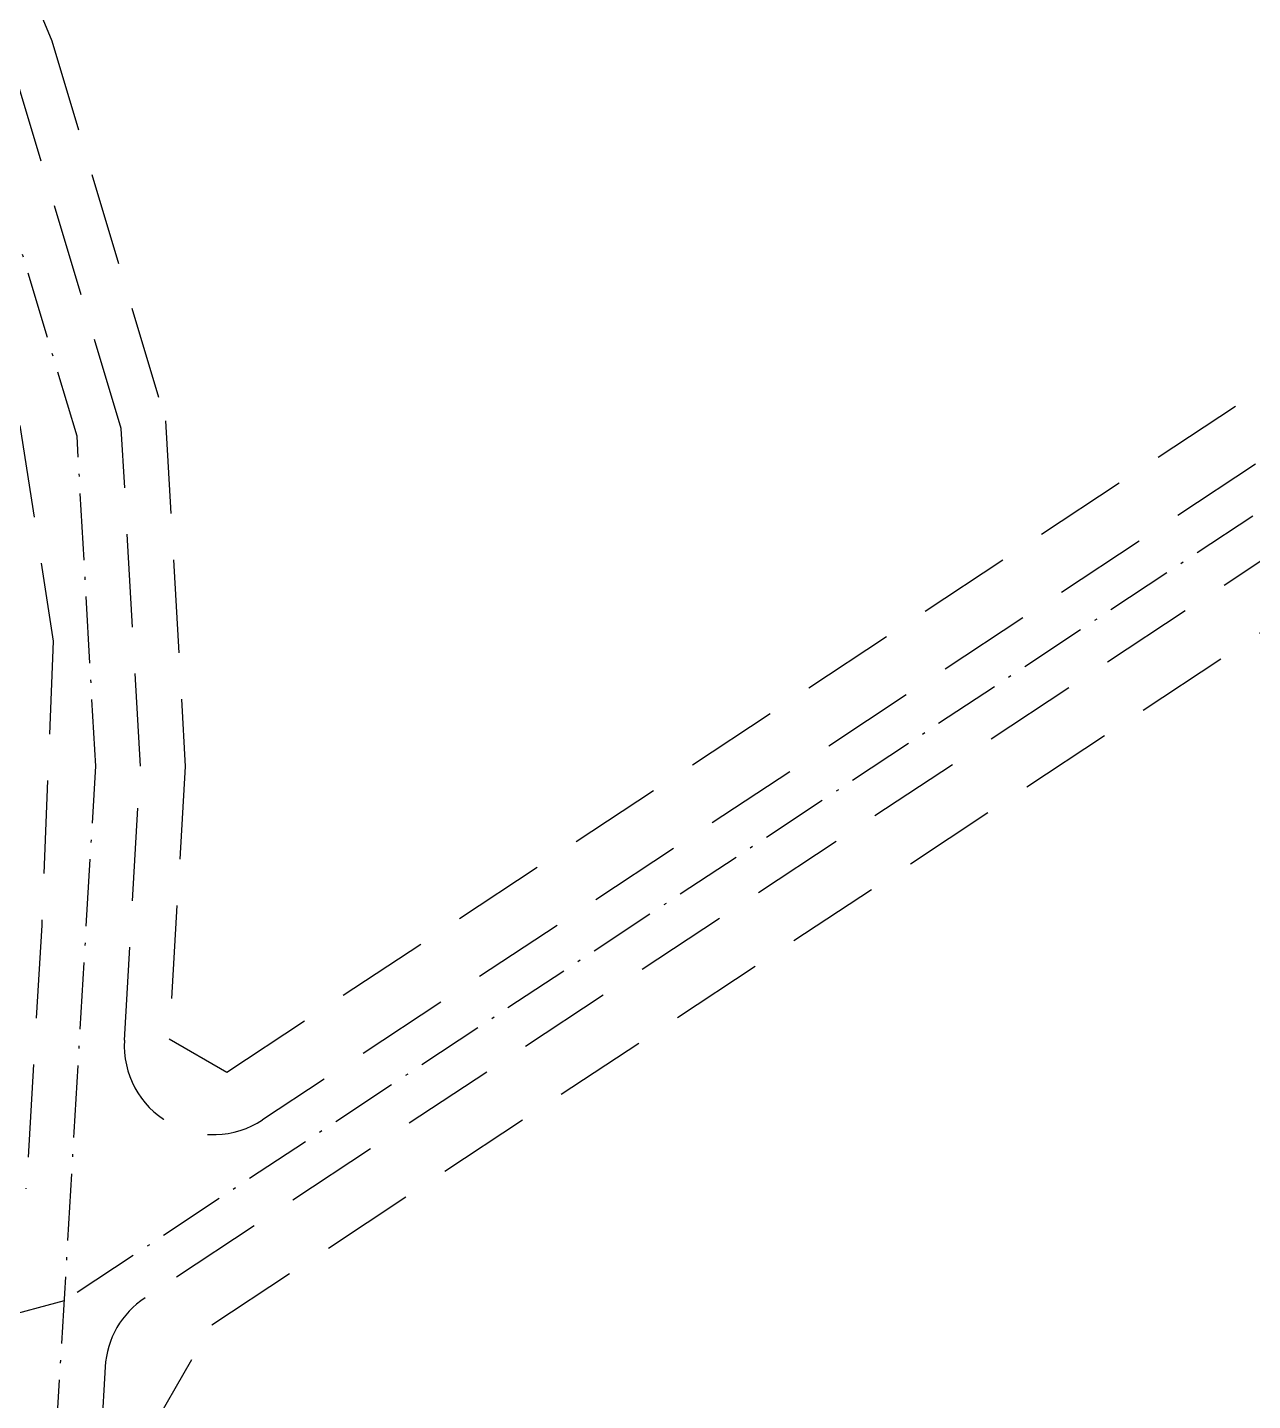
# Model space of a CAD drawing. Header units: metres. Extents: x 566631 to 571261, y 2062953 to 2068466.
# Drawn here: x 567713.6 to 567878.3, y 2066337.1 to 2066521.7 of the extents above; entities that cross this region are included whole.
import ezdxf

# ---------------------------------------------------------------- set-up
doc = ezdxf.new("R2010")
doc.units = ezdxf.units.M
doc.linetypes.add('ACAD_ISO10W100', pattern=[18.5, 12, -3, 0.5, -3])
doc.linetypes.add('HIDDEN', pattern=[0.375, 0.25, -0.125])
for name, color, linetype in [('LogDg phu', 7, 'CONTINUOUS'), ('TimDg', 222, 'CONTINUOUS'), ('ViaHeSphu', 32, 'CONTINUOUS')]:
    doc.layers.add(name, color=color, linetype=linetype)

msp = doc.modelspace()

# ---------------------------------------------------------------- linework, layer by layer
at = {"layer": 'LogDg phu', "linetype": 'HIDDEN', "ltscale": 50}
msp.add_lwpolyline([(567578.105, 2066754.815, -0.6487372), (567605.446, 2066753.093), (567615.592, 2066725.881), (567634.001, 2066676.722), (567656.067, 2066619.9), (567681.37, 2066558.666), (567696.618, 2066521.768), (567709.744, 2066486.732), (567717.053, 2066439.179), (567715.517, 2066400.981), (567713.436, 2066365.622, -0.3241613), (567702.29, 2066352), (567414.414, 2066276, -0.5197534), (567395.644, 2066291.827), (567407.892, 2066430.044)], format="xyb", close=True, dxfattribs=at)
msp.add_lwpolyline([(568008.176, 2066513.527), (568008.176, 2066513.527, 0.1450851), (567909.963, 2066483.629), (567745.222, 2066374.829, -0.6176506), (567726.63, 2066385.546), (567728.794, 2066422.357), (567726.223, 2066467.782), (567711.214, 2066517.871)], format="xyb", dxfattribs=at)
at = {"layer": 'LogDg phu', "linetype": 'HIDDEN', "ltscale": 50, "elevation": 0}
msp.add_lwpolyline([(568008.259, 2066502.277), (568008.259, 2066502.277, 0.1450851), (567916.163, 2066474.241), (567729.41, 2066350.904, 0.2363349), (567724.044, 2066341.596), (567719.901, 2066271.24), (567716.611, 2066207.608), (567713.397, 2066142.943), (567710.892, 2066092.538, 0.5075175), (567725.94, 2066080.34), (568007.678, 2066154.72)], format="xyb", dxfattribs=at)
at = {"layer": 'TimDg', "linetype": 'ACAD_ISO10W100', "ltscale": 0.75, "elevation": 0}
msp.add_lwpolyline([(567710.619, 2066207.912), (567713.91, 2066271.571), (567717.403, 2066330.898), (567719.891, 2066373.164), (567722.784, 2066422.364), (567720.273, 2066466.737), (567705.553, 2066515.859)], dxfattribs=at)
at = {"layer": 'TimDg', "linetype": 'ACAD_ISO10W100', "ltscale": 0.75}
msp.add_lwpolyline([(568090.222, 2066508.505), (568008.217, 2066507.902, 0.1450851), (567913.063, 2066478.935), (567718.556, 2066350.477), (566802.774, 2066108.706)], format="xyb", dxfattribs=at)
at = {"layer": 'ViaHeSphu', "linetype": 'HIDDEN', "ltscale": 50}
for points in [[(567691.356, 2066581.635), (567716.875, 2066519.883), (567732.174, 2066468.827), (567734.804, 2066422.351), (567732.65, 2066385.708), (567740.407, 2066381.236), (567905.554, 2066490.305, -0.1450851), (568008.117, 2066521.527)], [(568005.636, 2066162.455), (567726.25, 2066088.696), (567717.078, 2066096.131), (567719.39, 2066142.645), (567722.604, 2066207.304), (567725.892, 2066270.909), (567729.475, 2066331.766), (567738.407, 2066347.258), (567920.572, 2066467.565, -0.1450851), (568008.318, 2066494.277)]]:
    msp.add_lwpolyline(points, format="xyb", dxfattribs=at)

doc.saveas('drawing.dxf')
